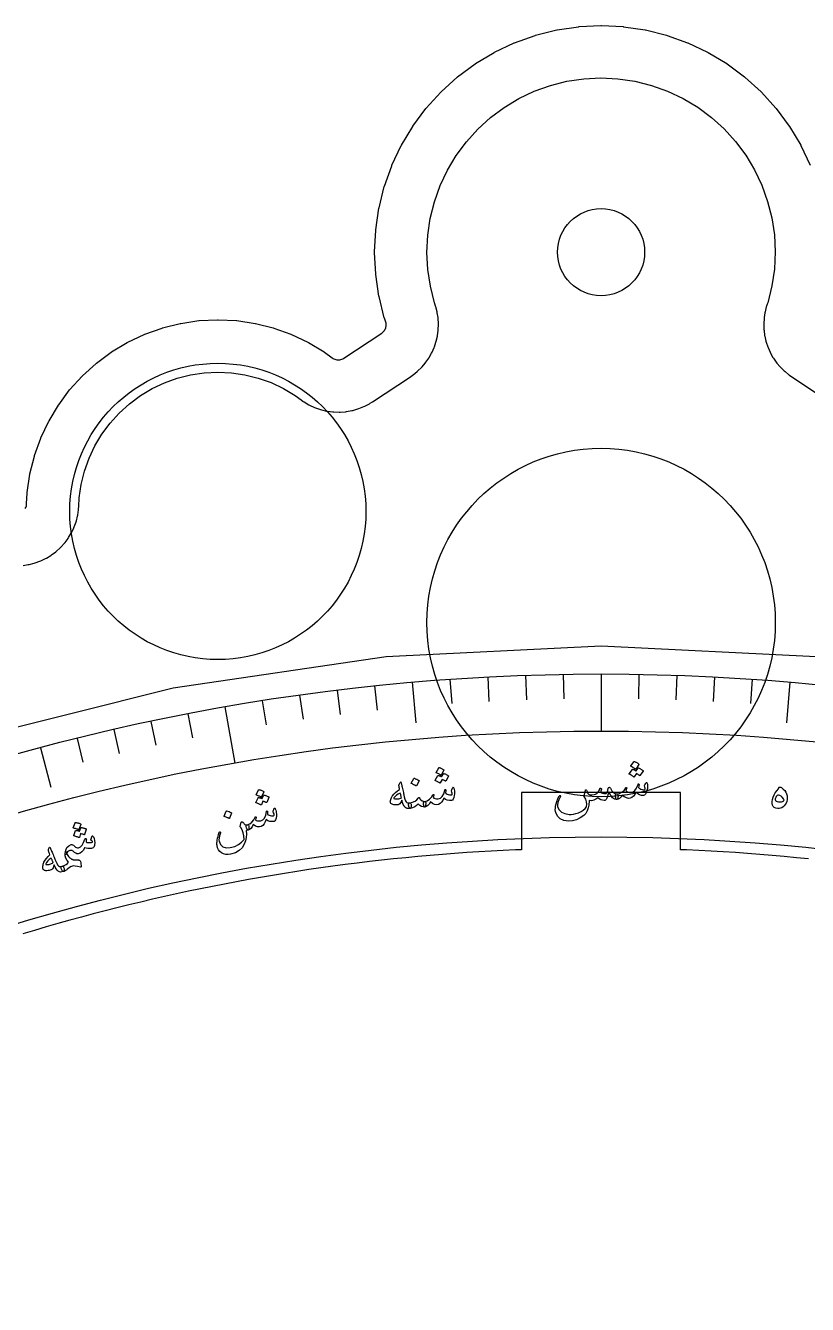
# Model space of a CAD drawing. Header units: millimetres. Extents: x -65 to 65, y -65 to 84.
# Drawn here: x -17.18 to 6.16, y 45.86 to 84.01 of the extents above; entities that cross this region are included whole.
import ezdxf

# ---------------------------------------------------------------- set-up
doc = ezdxf.new("R2010")
doc.units = ezdxf.units.MM
for name, color, linetype in [('CUT_INNER', 6, 'Continuous'), ('CUT_OUTER', 1, 'Continuous'), ('ENGRAVE', 7, 'Continuous'), ('ENGRAVE_FINE', 8, 'Continuous'), ('TEXT', 5, 'Continuous')]:
    doc.layers.add(name, color=color, linetype=linetype)

msp = doc.modelspace()

# ---------------------------------------------------------------- linework, layer by layer
at = {"layer": 'CUT_INNER'}
msp.add_lwpolyline([(6.1926, 59.1517), (5.8296, 59.1886), (5.4663, 59.2233), (5.1028, 59.2557), (4.7391, 59.2859), (4.3753, 59.3138), (4.0112, 59.3396), (3.6471, 59.3631), (3.2827, 59.3843), (2.9183, 59.4034), (2.5538, 59.4201), (2.375, 59.4273), (2.375, 61.135), (-2.375, 61.135), (-2.375, 59.4273), (-2.5538, 59.4201), (-2.9183, 59.4034), (-3.2827, 59.3843), (-3.6471, 59.3631), (-4.0112, 59.3396), (-4.3753, 59.3138), (-4.7391, 59.2859), (-5.1028, 59.2557), (-5.4663, 59.2233), (-5.8296, 59.1886), (-6.1926, 59.1517), (-6.5555, 59.1126), (-6.9181, 59.0713), (-7.2804, 59.0277), (-7.6424, 58.9819), (-8.0042, 58.9339), (-8.3656, 58.8837), (-8.7268, 58.8313), (-9.0876, 58.7766), (-9.4481, 58.7198), (-9.8082, 58.6607), (-10.168, 58.5994), (-10.5273, 58.5359), (-10.8863, 58.4702), (-11.2449, 58.4023), (-11.603, 58.3322), (-11.9607, 58.2599), (-12.3179, 58.1854), (-12.6747, 58.1087), (-13.031, 58.0299), (-13.3869, 57.9488), (-13.7422, 57.8656), (-14.097, 57.7802), (-14.4512, 57.6926), (-14.805, 57.6029), (-15.1581, 57.5109), (-15.5107, 57.4168), (-15.8627, 57.3206), (-16.2142, 57.2222), (-16.565, 57.1216), (-16.9151, 57.0189), (-17.2647, 56.914)], dxfattribs=at)
for centre, radius in [((0, 77.2535), 1.3), ((-11.44, 69.5185), 4.42), ((0, 66.2035), 5.2)]:
    msp.add_circle(centre, radius, dxfattribs=at)
at = {"layer": 'CUT_OUTER'}
msp.add_lwpolyline([(-17.1912, 69.6048), (-17.1773, 69.6308), (-17.1661, 69.658), (-17.1575, 69.6862), (-17.1518, 69.715), (-17.1489, 69.7443), (-17.1328, 70.0718), (-17.1314, 70.0864), (-17.0512, 70.6271), (-17.0483, 70.6415), (-16.9155, 71.1718), (-16.9112, 71.1858), (-16.7271, 71.7005), (-16.7214, 71.7141), (-16.4877, 72.2082), (-16.4808, 72.2212), (-16.1998, 72.69), (-16.1916, 72.7023), (-15.866, 73.1413), (-15.8567, 73.1527), (-15.4896, 73.5577), (-15.4792, 73.5681), (-15.0742, 73.9352), (-15.0628, 73.9445), (-14.6238, 74.2701), (-14.6115, 74.2783), (-14.1427, 74.5593), (-14.1297, 74.5662), (-13.6356, 74.7999), (-13.622, 74.8056), (-13.1074, 74.9897), (-13.0933, 74.994), (-12.5631, 75.1268), (-12.5486, 75.1297), (-12.0079, 75.2099), (-11.9933, 75.2113), (-11.4474, 75.2381), (-11.4326, 75.2381), (-10.8867, 75.2113), (-10.8721, 75.2099), (-10.3314, 75.1297), (-10.3169, 75.1268), (-9.7867, 74.994), (-9.7726, 74.9897), (-9.258, 74.8056), (-9.2444, 74.7999), (-8.7503, 74.5662), (-8.7373, 74.5593), (-8.2685, 74.2783), (-8.2562, 74.2701), (-8.0261, 74.0995), (-8.0007, 74.0825), (-7.9737, 74.0683), (-7.9454, 74.0569), (-7.916, 74.0484), (-7.886, 74.0429), (-7.8555, 74.0405), (-7.825, 74.0413), (-7.7947, 74.0451), (-7.7649, 74.052), (-7.736, 74.0619), (-7.7083, 74.0746), (-7.682, 74.0902), (-6.5497, 74.8387), (-6.5268, 74.8555), (-6.5055, 74.8745), (-6.4861, 74.8953), (-6.4687, 74.9179), (-6.4536, 74.9421), (-6.4408, 74.9676), (-6.4306, 74.9942), (-6.4229, 75.0216), (-6.4178, 75.0496), (-6.4154, 75.078), (-6.4157, 75.1065), (-6.4187, 75.1349), (-6.4244, 75.1628), (-6.4327, 75.19), (-6.4664, 75.2842), (-6.4707, 75.2983), (-6.6283, 75.9275), (-6.6312, 75.942), (-6.7264, 76.5836), (-6.7278, 76.5982), (-6.7596, 77.2461), (-6.7596, 77.2608), (-6.7278, 77.9087), (-6.7264, 77.9234), (-6.6312, 78.565), (-6.6283, 78.5794), (-6.4707, 79.2087), (-6.4664, 79.2227), (-6.2479, 79.8335), (-6.2423, 79.8471), (-5.9649, 80.4335), (-5.958, 80.4464), (-5.6245, 81.0028), (-5.6163, 81.0151), (-5.2299, 81.5361), (-5.2206, 81.5474), (-4.785, 82.0281), (-4.7746, 82.0385), (-4.294, 82.4741), (-4.2826, 82.4834), (-3.7616, 82.8698), (-3.7493, 82.878), (-3.193, 83.2115), (-3.18, 83.2184), (-2.5936, 83.4958), (-2.58, 83.5014), (-1.9693, 83.7199), (-1.9552, 83.7242), (-1.326, 83.8818), (-1.3115, 83.8847), (-0.6699, 83.9799), (-0.6552, 83.9813), (-0.0074, 84.0131), (0.0074, 84.0131), (0.6552, 83.9813), (0.6699, 83.9799), (1.3115, 83.8847), (1.326, 83.8818), (1.9552, 83.7242), (1.9693, 83.7199), (2.58, 83.5014), (2.5936, 83.4958), (3.18, 83.2184), (3.193, 83.2115), (3.7493, 82.878), (3.7616, 82.8698), (4.2826, 82.4834), (4.294, 82.4741), (4.7746, 82.0385), (4.785, 82.0281), (5.2206, 81.5474), (5.2299, 81.5361), (5.6163, 81.0151), (5.6245, 81.0028), (5.958, 80.4464), (5.9649, 80.4335), (6.2423, 79.8471)], dxfattribs=at)
at = {"layer": 'ENGRAVE'}
for points in [[(-17.2516, 67.9098), (-17.1002, 67.9323), (-17.0713, 67.938), (-16.9228, 67.9752), (-16.8946, 67.9838), (-16.7505, 68.0353), (-16.7233, 68.0466), (-16.5849, 68.1121), (-16.5589, 68.1259), (-16.4276, 68.2046), (-16.4031, 68.221), (-16.2802, 68.3122), (-16.2574, 68.3309), (-16.144, 68.4337), (-16.1232, 68.4545), (-16.0204, 68.5679), (-16.0017, 68.5907), (-15.9105, 68.7137), (-15.8941, 68.7381), (-15.8154, 68.8694), (-15.8015, 68.8954), (-15.7361, 69.0338), (-15.7248, 69.061), (-15.6733, 69.2051), (-15.6647, 69.2333), (-15.6275, 69.3818), (-15.6218, 69.4107), (-15.5993, 69.5621), (-15.5964, 69.5914), (-15.5908, 69.6678), (-15.5784, 69.9197), (-15.5189, 70.3244), (-15.4203, 70.7203), (-15.2833, 71.1046), (-15.1093, 71.4737), (-14.9, 71.824), (-14.6574, 72.152), (-14.3838, 72.4547), (-14.0818, 72.7291), (-13.7544, 72.9726), (-13.4047, 73.1828), (-13.036, 73.3577), (-12.6521, 73.4957), (-12.2564, 73.5953), (-11.8529, 73.6557), (-11.4453, 73.6762), (-11.0378, 73.6567), (-10.6341, 73.5974), (-10.2382, 73.4988), (-9.8538, 73.3618), (-9.4848, 73.1878), (-9.1338, 72.9781), (-8.9524, 72.8442), (-8.8904, 72.8008), (-8.865, 72.7839), (-8.7285, 72.7027), (-8.7015, 72.6885), (-8.5574, 72.6216), (-8.5291, 72.6102), (-8.3789, 72.5583), (-8.3496, 72.5498), (-8.195, 72.5135), (-8.1649, 72.5081), (-8.0074, 72.4876), (-7.977, 72.4853), (-7.8182, 72.481), (-7.7877, 72.4817), (-7.6293, 72.4936), (-7.599, 72.4974), (-7.4426, 72.5253), (-7.4129, 72.5322), (-7.2602, 72.5759), (-7.2313, 72.5858), (-7.0838, 72.6448), (-7.056, 72.6575), (-6.9153, 72.7312), (-6.889, 72.7467), (-6.8217, 72.7888), (-5.6894, 73.5374), (-5.6286, 73.5797), (-5.6056, 73.5965), (-5.4903, 73.6896), (-5.469, 73.7085), (-5.3631, 73.8121), (-5.3437, 73.833), (-5.248, 73.9462), (-5.2307, 73.9688), (-5.1462, 74.0905), (-5.1311, 74.1147), (-5.0586, 74.2439), (-5.0458, 74.2694), (-4.9859, 74.4049), (-4.9756, 74.4315), (-4.9288, 74.572), (-4.9211, 74.5995), (-4.8878, 74.7439), (-4.8827, 74.7719), (-4.8633, 74.9188), (-4.8609, 74.9472), (-4.8555, 75.0953), (-4.8558, 75.1237), (-4.8645, 75.2717), (-4.8675, 75.3), (-4.8902, 75.4464), (-4.8958, 75.4744), (-4.9323, 75.618), (-4.9406, 75.6452), (-4.9639, 75.7156), (-4.9721, 75.7384), (-5.0968, 76.2339), (-5.1722, 76.7384), (-5.1978, 77.2478), (-5.1733, 77.7573), (-5.099, 78.262), (-4.9756, 78.7569), (-4.8043, 79.2374), (-4.5867, 79.6987), (-4.3249, 80.1365), (-4.0215, 80.5465), (-3.6794, 80.9249), (-3.3018, 81.2678), (-2.8924, 81.5721), (-2.4552, 81.8348), (-1.9943, 82.0534), (-1.5142, 82.2258), (-1.0196, 82.3503), (-0.5151, 82.4257), (-0.0057, 82.4512), (0.5038, 82.4268), (1.0085, 82.3525), (1.5034, 82.2291), (1.9839, 82.0578), (2.4452, 81.8402), (2.883, 81.5784), (3.2931, 81.275), (3.6714, 80.9329), (4.0143, 80.5553), (4.3186, 80.1459), (4.5813, 79.7087), (4.7999, 79.2478), (4.9723, 78.7677), (5.0968, 78.2731), (5.1722, 77.7686), (5.1978, 77.2591), (5.1733, 76.7496), (5.099, 76.245), (4.9746, 75.7461), (4.9606, 75.7063), (4.9406, 75.6452), (4.9323, 75.618), (4.8958, 75.4744), (4.8902, 75.4464), (4.8675, 75.3), (4.8645, 75.2717), (4.8558, 75.1237), (4.8555, 75.0953), (4.8609, 74.9472), (4.8633, 74.9188), (4.8827, 74.7719), (4.8878, 74.7439), (4.9211, 74.5995), (4.9288, 74.572), (4.9756, 74.4315), (4.9859, 74.4049), (5.0458, 74.2694), (5.0586, 74.2439), (5.1311, 74.1147), (5.1462, 74.0905), (5.2307, 73.9688), (5.248, 73.9462), (5.3437, 73.833), (5.3631, 73.8121), (5.469, 73.7085), (5.4903, 73.6896), (5.6056, 73.5965), (5.6286, 73.5797), (5.6894, 73.5374), (6.8217, 72.7888)], [(6.4201, 65.1846), (0, 65.5), (-6.4201, 65.1846), (-12.7784, 64.2414), (-19.0136, 62.6796)], [(0, 64.6685), (0, 62.9668)], [(-5.6362, 64.4224), (-5.5303, 63.2115)], [(5.6362, 64.4224), (5.5303, 63.2115)], [(-11.2296, 63.686), (-10.9341, 62.0102)], [(-16.7374, 62.465), (-16.4228, 61.2909)]]:
    msp.add_lwpolyline(points, dxfattribs=at)
for radius in [64.6685, 62.9668, 59.8065]:
    msp.add_circle((0, 0), radius, dxfattribs=at)
at = {"layer": 'ENGRAVE_FINE'}
for points in [[(-4.511, 64.511), (-4.4602, 63.7834)], [(-3.3845, 64.5799), (-3.3463, 63.8516)], [(-2.2569, 64.6291), (-2.2314, 63.9002)], [(-1.1286, 64.6587), (-1.1159, 63.9295)], [(1.1286, 64.6587), (1.1159, 63.9295)], [(2.2569, 64.6291), (2.2314, 63.9002)], [(3.3845, 64.5799), (3.3463, 63.8516)], [(4.511, 64.511), (4.4602, 63.7834)], [(-7.8811, 64.1865), (-7.7922, 63.4626)], [(-6.7597, 64.3142), (-6.6835, 63.5889)], [(-10.1164, 63.8723), (-10.0023, 63.152)], [(-9.0001, 64.0392), (-8.8986, 63.3169)], [(-12.3393, 63.4804), (-12.2002, 62.7645)], [(-14.5472, 63.0111), (-14.3832, 62.3004)], [(-13.4453, 63.2553), (-13.2937, 62.542)], [(-15.6447, 62.7476), (-15.4683, 62.0399)]]:
    msp.add_lwpolyline(points, dxfattribs=at)
at = {"layer": 'TEXT'}
for points in [[(-4.8483, 61.8717), (-4.8462, 61.8741), (-4.8431, 61.8757), (-4.839, 61.8765), (-4.8339, 61.8764), (-4.8153, 61.8712), (-4.7973, 61.8652), (-4.7797, 61.8584), (-4.7627, 61.851), (-4.7461, 61.8427), (-4.7298, 61.8334), (-4.7137, 61.8233), (-4.6979, 61.8122), (-4.6939, 61.808), (-4.6918, 61.804), (-4.6915, 61.8), (-4.693, 61.7961), (-4.7704, 61.6516), (-4.7734, 61.6489), (-4.7775, 61.6484), (-4.7827, 61.65), (-4.7889, 61.6538), (-4.7944, 61.6571), (-4.8029, 61.6619), (-4.8146, 61.6683), (-4.8293, 61.6762), (-4.8475, 61.6857), (-4.8692, 61.6968), (-4.8945, 61.7094), (-4.9233, 61.7235), (-4.9272, 61.7259), (-4.9293, 61.7285), (-4.9295, 61.7312), (-4.9279, 61.7341)], [(1.1061, 61.8624), (1.1084, 61.8646), (1.1117, 61.8659), (1.1158, 61.8663), (1.1208, 61.8658), (1.1388, 61.8587), (1.1561, 61.851), (1.1729, 61.8426), (1.1891, 61.8336), (1.2048, 61.8237), (1.2201, 61.813), (1.2351, 61.8013), (1.2497, 61.7887), (1.2524, 61.7849), (1.2536, 61.7809), (1.2532, 61.7767), (1.2512, 61.7724), (1.1606, 61.6359), (1.1581, 61.6342), (1.1546, 61.6342), (1.1499, 61.6361), (1.1442, 61.6399), (1.1404, 61.6424), (1.1345, 61.6464), (1.1264, 61.6518), (1.1162, 61.6586), (1.1038, 61.6666), (1.0892, 61.6759), (1.0726, 61.6863), (1.0537, 61.6979), (0.988, 61.5971), (0.9847, 61.5947), (0.9806, 61.5945), (0.9756, 61.5966), (0.9698, 61.6011), (0.9647, 61.6048), (0.9567, 61.6103), (0.9457, 61.6178), (0.9318, 61.6271), (0.9147, 61.6383), (0.8942, 61.6513), (0.8702, 61.6662), (0.8429, 61.6829), (0.8401, 61.6857), (0.8389, 61.6884), (0.8392, 61.6911), (0.8412, 61.6938), (0.9329, 61.8234), (0.9352, 61.8257), (0.9385, 61.827), (0.9426, 61.8274), (0.9476, 61.8268), (0.9603, 61.8219), (0.9729, 61.8167), (0.9854, 61.8111), (0.9977, 61.8051), (1.0098, 61.7988), (1.0216, 61.7918), (1.033, 61.7843), (1.044, 61.7762)], [(0.9824, 62.0536), (0.9848, 62.0558), (0.988, 62.0571), (0.9921, 62.0575), (0.9972, 62.057), (1.0152, 62.05), (1.0326, 62.0423), (1.0495, 62.0339), (1.0657, 62.0249), (1.0815, 62.0151), (1.0969, 62.0044), (1.1119, 61.9927), (1.1266, 61.9802), (1.1302, 61.9757), (1.1319, 61.9715), (1.1319, 61.9675), (1.13, 61.9638), (1.0394, 61.8272), (1.0361, 61.8247), (1.032, 61.8246), (1.027, 61.8267), (1.0211, 61.8311), (1.016, 61.8348), (1.0079, 61.8404), (0.9969, 61.8479), (0.983, 61.8572), (0.9658, 61.8684), (0.9453, 61.8814), (0.9213, 61.8963), (0.8938, 61.9131), (0.8902, 61.9159), (0.8884, 61.9186), (0.8884, 61.9214), (0.8903, 61.9241)], [(-5.9989, 61.4328), (-5.9892, 61.4452), (-5.9809, 61.4474), (-5.974, 61.4394), (-5.9683, 61.4212), (-5.9659, 61.4101), (-5.9625, 61.3948), (-5.958, 61.3753), (-5.9523, 61.3515), (-5.9457, 61.3233), (-5.9381, 61.2903), (-5.9297, 61.2527), (-5.9203, 61.2103), (-5.9111, 61.1687), (-5.9028, 61.1314), (-5.8956, 61.0985), (-5.8893, 61.07), (-5.8841, 61.0459), (-5.8799, 61.0263), (-5.8767, 61.0114), (-5.8745, 61.0011), (-5.8589, 60.936), (-5.8406, 60.8861), (-5.8197, 60.8512), (-5.7962, 60.8314), (-5.7803, 60.8244), (-5.7615, 60.8206), (-5.7398, 60.82), (-5.7152, 60.8227), (-5.7005, 60.8216), (-5.6886, 60.8156), (-5.6797, 60.8044), (-5.6738, 60.7882), (-5.6703, 60.7683), (-5.6691, 60.748), (-5.6702, 60.7273), (-5.6734, 60.7061), (-5.6784, 60.6878), (-5.6845, 60.674), (-5.6917, 60.6646), (-5.6999, 60.6598), (-5.7471, 60.6558), (-5.7885, 60.6605), (-5.8242, 60.674), (-5.8542, 60.6962), (-5.8809, 60.7305), (-5.9047, 60.7767), (-5.9257, 60.8348), (-5.9436, 60.9049), (-5.9649, 60.8591), (-5.9875, 60.8225), (-6.0115, 60.7951), (-6.0368, 60.777), (-6.058, 60.7693), (-6.0833, 60.7646), (-6.1129, 60.7629), (-6.1466, 60.7641), (-6.1824, 60.7685), (-6.2128, 60.7748), (-6.2377, 60.7829), (-6.2571, 60.7931), (-6.2732, 60.8064), (-6.2845, 60.8208), (-6.2909, 60.8365), (-6.2925, 60.8534), (-6.2905, 60.8748), (-6.2858, 60.8988), (-6.2783, 60.9254), (-6.2682, 60.9546), (-6.2566, 60.984), (-6.2462, 61.0075), (-6.237, 61.0253), (-6.2291, 61.0371), (-6.1834, 61.087), (-6.1328, 61.1346), (-6.0773, 61.1799), (-6.0169, 61.2228), (-6.0227, 61.2573), (-6.0273, 61.2871), (-6.0308, 61.3122), (-6.0332, 61.3327), (-6.0338, 61.3499), (-6.0323, 61.3656), (-6.0285, 61.3797), (-6.0225, 61.3922)], [(-5.5885, 61.5518), (-5.5864, 61.5543), (-5.5834, 61.556), (-5.5793, 61.5568), (-5.5742, 61.5568), (-5.5374, 61.5457), (-5.5024, 61.5313), (-5.4692, 61.5135), (-5.4378, 61.4923), (-5.4346, 61.489), (-5.4331, 61.4855), (-5.4331, 61.4818), (-5.4347, 61.478), (-5.5081, 61.3328), (-5.511, 61.3292), (-5.515, 61.328), (-5.5201, 61.3293), (-5.5264, 61.3329), (-5.5319, 61.3361), (-5.5404, 61.3408), (-5.5521, 61.347), (-5.567, 61.3548), (-5.5851, 61.3641), (-5.6069, 61.3749), (-5.6322, 61.3872), (-5.6612, 61.401), (-5.6651, 61.4034), (-5.6671, 61.4059), (-5.6674, 61.4086), (-5.6658, 61.4115)], [(-4.7073, 61.693), (-4.7052, 61.6954), (-4.7021, 61.697), (-4.698, 61.6978), (-4.6929, 61.6977), (-4.6744, 61.6924), (-4.6564, 61.6863), (-4.6389, 61.6796), (-4.6219, 61.6721), (-4.6054, 61.6637), (-4.5891, 61.6545), (-4.5731, 61.6443), (-4.5574, 61.6331), (-4.5543, 61.6296), (-4.5527, 61.6257), (-4.5528, 61.6215), (-4.5544, 61.6169), (-4.6318, 61.4726), (-4.634, 61.4706), (-4.6375, 61.4704), (-4.6424, 61.4718), (-4.6484, 61.475), (-4.6525, 61.4772), (-4.6587, 61.4806), (-4.6673, 61.4852), (-4.6781, 61.491), (-4.6912, 61.4978), (-4.7065, 61.5057), (-4.7241, 61.5145), (-4.744, 61.5242), (-4.7999, 61.4178), (-4.8029, 61.415), (-4.807, 61.4145), (-4.8122, 61.4161), (-4.8184, 61.42), (-4.8239, 61.4232), (-4.8324, 61.428), (-4.844, 61.4344), (-4.8587, 61.4423), (-4.8768, 61.4518), (-4.8984, 61.4629), (-4.9236, 61.4755), (-4.9524, 61.4896), (-4.9555, 61.492), (-4.957, 61.4947), (-4.9569, 61.4974), (-4.9551, 61.5003), (-4.876, 61.6379), (-4.8739, 61.6403), (-4.8708, 61.642), (-4.8668, 61.6427), (-4.8617, 61.6427), (-4.8486, 61.639), (-4.8355, 61.6349), (-4.8226, 61.6305), (-4.8098, 61.6258), (-4.7971, 61.6206), (-4.7848, 61.6147), (-4.7727, 61.6083), (-4.761, 61.6013)], [(1.35, 61.4302), (1.3541, 61.4329), (1.3587, 61.4319), (1.364, 61.4272), (1.3698, 61.4189), (1.376, 61.4049), (1.3804, 61.385), (1.3832, 61.3593), (1.3842, 61.3277), (1.3839, 61.2917), (1.3812, 61.2568), (1.376, 61.2228), (1.3683, 61.1898), (1.3467, 61.1257), (1.3233, 61.0799), (1.298, 61.0522), (1.2708, 61.0428), (1.2072, 61.0479), (1.1485, 61.0657), (1.0948, 61.0963), (1.046, 61.1398), (1.0109, 61.0732), (0.9697, 61.0215), (0.9225, 60.9846), (0.8692, 60.9626), (0.8137, 60.9584), (0.7577, 60.9732), (0.7012, 61.007), (0.6441, 61.0599), (0.5969, 61.0007), (0.5508, 60.9586), (0.5058, 60.9334), (0.4619, 60.9252), (0.4531, 60.9303), (0.4449, 60.9453), (0.4371, 60.9704), (0.4299, 61.0054), (0.4275, 61.04), (0.4322, 61.0654), (0.4441, 61.0817), (0.4631, 61.0888), (0.5469, 61.1071), (0.6205, 61.1433), (0.6839, 61.1975), (0.7373, 61.2698), (0.7401, 61.2737), (0.7432, 61.2765), (0.7466, 61.2782), (0.7501, 61.2787), (0.7544, 61.2782), (0.7582, 61.2768), (0.7616, 61.2745), (0.7645, 61.2712), (0.7661, 61.2614), (0.7619, 61.2449), (0.752, 61.2216), (0.7363, 61.1916), (0.7561, 61.1681), (0.7871, 61.1505), (0.8292, 61.1389), (0.8826, 61.1333), (0.9493, 61.1463), (1.0083, 61.1909), (1.0594, 61.2672), (1.1028, 61.3752), (1.105, 61.3807), (1.1076, 61.3846), (1.1106, 61.387), (1.114, 61.3877), (1.1191, 61.3872), (1.1235, 61.3857), (1.1272, 61.3834), (1.1303, 61.3801), (1.1324, 61.3755), (1.1337, 61.371), (1.1341, 61.3664), (1.1336, 61.3619), (1.114, 61.2859), (1.1349, 61.2666), (1.1601, 61.2496), (1.1897, 61.2347), (1.2237, 61.222), (1.2568, 61.2135), (1.282, 61.2112), (1.2995, 61.2153), (1.3092, 61.2257), (1.3126, 61.2417), (1.3114, 61.2647), (1.3055, 61.2946), (1.295, 61.3314), (1.2972, 61.3417), (1.3071, 61.3616), (1.3247, 61.3911), (1.35, 61.4302)], [(-10.0735, 61.0467), (-10.0716, 61.0493), (-10.0687, 61.0512), (-10.0647, 61.0523), (-10.0596, 61.0527), (-10.0407, 61.049), (-10.0222, 61.0446), (-10.0042, 61.0394), (-9.9867, 61.0334), (-9.9695, 61.0265), (-9.9524, 61.0187), (-9.9356, 61.0099), (-9.919, 61.0002), (-9.9156, 60.997), (-9.9137, 60.9932), (-9.9133, 60.989), (-9.9146, 60.9843), (-9.979, 60.8338), (-9.9811, 60.8316), (-9.9846, 60.8311), (-9.9895, 60.8321), (-9.9959, 60.8347), (-10.0001, 60.8366), (-10.0066, 60.8394), (-10.0155, 60.8433), (-10.0268, 60.8481), (-10.0404, 60.8538), (-10.0564, 60.8602), (-10.0747, 60.8675), (-10.0953, 60.8754), (-10.1418, 60.7645), (-10.1445, 60.7615), (-10.1486, 60.7606), (-10.1539, 60.7618), (-10.1604, 60.7651), (-10.1661, 60.7678), (-10.175, 60.7719), (-10.1871, 60.7772), (-10.2025, 60.7838), (-10.2213, 60.7917), (-10.2439, 60.8009), (-10.2701, 60.8112), (-10.3, 60.8227), (-10.3032, 60.8249), (-10.3049, 60.8274), (-10.3051, 60.8302), (-10.3036, 60.8332), (-10.2368, 60.9772), (-10.2349, 60.9798), (-10.232, 60.9817), (-10.228, 60.9828), (-10.2229, 60.9832), (-10.2095, 60.9806), (-10.1962, 60.9777), (-10.1829, 60.9745), (-10.1697, 60.9709), (-10.1567, 60.9668), (-10.1439, 60.9621), (-10.1313, 60.9567), (-10.119, 60.9508)], [(-10.2296, 61.2125), (-10.2277, 61.2151), (-10.2248, 61.217), (-10.2208, 61.2181), (-10.2157, 61.2185), (-10.1967, 61.2148), (-10.1782, 61.2104), (-10.1601, 61.2053), (-10.1425, 61.1993), (-10.1252, 61.1925), (-10.1082, 61.1847), (-10.0913, 61.176), (-10.0746, 61.1663), (-10.0702, 61.1625), (-10.0677, 61.1587), (-10.0671, 61.1548), (-10.0683, 61.1508), (-10.1327, 61.0001), (-10.1355, 60.9971), (-10.1395, 60.9962), (-10.1449, 60.9974), (-10.1514, 61.0006), (-10.1571, 61.0034), (-10.1661, 61.0074), (-10.1782, 61.0128), (-10.1936, 61.0194), (-10.2125, 61.0273), (-10.2351, 61.0364), (-10.2614, 61.0468), (-10.2914, 61.0583), (-10.2955, 61.0604), (-10.2978, 61.0628), (-10.2982, 61.0655), (-10.2969, 61.0685)], [(-5.9933, 61.1137), (-6.0568, 61.0847), (-6.1098, 61.0515), (-6.1522, 61.014), (-6.1841, 60.9723), (-6.1859, 60.9668), (-6.1854, 60.9621), (-6.1823, 60.9581), (-6.1768, 60.9548), (-6.1571, 60.9486), (-6.1361, 60.9445), (-6.1136, 60.9425), (-6.0897, 60.9425), (-6.0645, 60.9446), (-6.0379, 60.9488), (-6.0098, 60.9551), (-5.9804, 60.9634), (-5.9759, 60.9653), (-5.9713, 60.9684), (-5.9666, 60.9726), (-5.9617, 60.978), (-5.9643, 60.9927), (-5.9672, 61.0081), (-5.9705, 61.0241), (-5.9743, 61.0407), (-5.9784, 61.058), (-5.983, 61.0759), (-5.9879, 61.0945), (-5.9933, 61.1137)], [(-4.4239, 61.2856), (-4.4201, 61.2886), (-4.4153, 61.288), (-4.4097, 61.2839), (-4.4031, 61.2762), (-4.3956, 61.2628), (-4.3893, 61.2434), (-4.3842, 61.2181), (-4.3802, 61.1867), (-4.3771, 61.1509), (-4.3765, 61.1159), (-4.3785, 61.0816), (-4.383, 61.048), (-4.3985, 60.9822), (-4.4176, 60.9343), (-4.4402, 60.9044), (-4.4663, 60.8925), (-4.5302, 60.8915), (-4.5903, 60.9038), (-4.6466, 60.9292), (-4.6993, 60.9679), (-4.728, 60.8983), (-4.7641, 60.843), (-4.8076, 60.8018), (-4.8586, 60.7749), (-4.9135, 60.7655), (-4.9707, 60.7749), (-5.0301, 60.8033), (-5.0918, 60.8506), (-5.1333, 60.7873), (-5.1752, 60.741), (-5.2177, 60.7117), (-5.2606, 60.6994), (-5.2698, 60.7037), (-5.2794, 60.7179), (-5.2895, 60.7421), (-5.3, 60.7763), (-5.3057, 60.8105), (-5.3034, 60.8362), (-5.2931, 60.8535), (-5.2747, 60.8624), (-5.193, 60.8885), (-5.1232, 60.9315), (-5.0651, 60.9914), (-5.0188, 61.0683), (-5.0163, 61.0725), (-5.0135, 61.0756), (-5.0104, 61.0775), (-5.0069, 61.0784), (-5.0025, 61.0783), (-4.9986, 61.0773), (-4.995, 61.0753), (-4.9918, 61.0723), (-4.9893, 61.0627), (-4.9919, 61.0459), (-4.9996, 61.0218), (-5.0124, 60.9904), (-4.9905, 60.9688), (-4.958, 60.9543), (-4.915, 60.9467), (-4.8613, 60.9461), (-4.7961, 60.9653), (-4.7416, 61.0152), (-4.6978, 61.096), (-4.6648, 61.2076), (-4.6631, 61.2133), (-4.6609, 61.2174), (-4.6582, 61.22), (-4.6548, 61.2211), (-4.6497, 61.221), (-4.6451, 61.22), (-4.6412, 61.218), (-4.6379, 61.2151), (-4.6353, 61.2107), (-4.6336, 61.2063), (-4.6328, 61.2018), (-4.6329, 61.1972), (-4.6453, 61.1197), (-4.6227, 61.1025), (-4.5959, 61.0879), (-4.5651, 61.0759), (-4.5301, 61.0664), (-4.4963, 61.061), (-4.4709, 61.0612), (-4.4539, 61.0669), (-4.4453, 61.0781), (-4.4434, 61.0944), (-4.4468, 61.1172), (-4.4554, 61.1464), (-4.4693, 61.1821), (-4.4681, 61.1925), (-4.4602, 61.2133), (-4.4454, 61.2443), (-4.4239, 61.2856)], [(0.2136, 61.2593), (0.2171, 61.2685), (0.2223, 61.2761), (0.229, 61.2821), (0.2373, 61.2865), (0.2481, 61.2881), (0.2587, 61.2841), (0.269, 61.2744), (0.279, 61.259), (0.3236, 61.1841), (0.3691, 61.1308), (0.4156, 61.0991), (0.4631, 61.0888), (0.486, 61.083), (0.5001, 61.064), (0.5055, 61.0319), (0.5022, 60.9867), (0.4961, 60.9597), (0.4873, 60.9405), (0.4759, 60.929), (0.4619, 60.9252), (0.3982, 60.9385), (0.3406, 60.9774), (0.2892, 61.0418), (0.244, 61.1319), (0.2403, 61.14), (0.2363, 61.1424), (0.2321, 61.1391), (0.2276, 61.1302), (0.2062, 61.0632), (0.1878, 61.0094), (0.1724, 60.9688), (0.16, 60.9413), (0.1477, 60.9215), (0.1324, 60.9073), (0.1142, 60.8988), (0.0931, 60.896), (0.0416, 60.9005), (-0.0081, 60.9156), (-0.0561, 60.9414), (-0.1022, 60.9778), (-0.1541, 60.932), (-0.2141, 60.9021), (-0.2823, 60.8879), (-0.3586, 60.8896), (-0.3608, 60.8418), (-0.3644, 60.7968), (-0.3693, 60.7545), (-0.3756, 60.7149), (-0.3833, 60.678), (-0.3923, 60.6435), (-0.4026, 60.6115), (-0.4144, 60.582), (-0.4334, 60.5426), (-0.4569, 60.5067), (-0.485, 60.4741), (-0.5175, 60.4448), (-0.6246, 60.3734), (-0.7357, 60.3226), (-0.851, 60.2924), (-0.9705, 60.2829), (-1.1079, 60.3), (-1.2178, 60.347), (-1.3003, 60.4243), (-1.3554, 60.5319), (-1.3641, 60.57), (-1.3672, 60.6157), (-1.3646, 60.669), (-1.3563, 60.73), (-1.3411, 60.7973), (-1.3178, 60.8695), (-1.2865, 60.9467), (-1.247, 61.0288), (-1.2433, 61.0344), (-1.2395, 61.0385), (-1.2353, 61.0409), (-1.2309, 61.0418), (-1.225, 61.0414), (-1.22, 61.0398), (-1.2159, 61.037), (-1.2126, 61.0331), (-1.2105, 61.0285), (-1.2097, 61.0236), (-1.2103, 61.0185), (-1.2122, 61.0131), (-1.2581, 60.9145), (-1.2876, 60.832), (-1.301, 60.7655), (-1.2982, 60.7149), (-1.2569, 60.6215), (-1.186, 60.5509), (-1.0856, 60.503), (-0.9557, 60.4777), (-0.8916, 60.4761), (-0.8234, 60.4842), (-0.751, 60.5017), (-0.6744, 60.5287), (-0.5978, 60.5645), (-0.5323, 60.6065), (-0.4781, 60.6547), (-0.435, 60.7091), (-0.4249, 60.7812), (-0.4329, 60.8554), (-0.4594, 60.9318), (-0.5042, 61.0103), (-0.5087, 61.0193), (-0.5111, 61.028), (-0.5115, 61.0365), (-0.5099, 61.0448), (-0.4694, 61.196), (-0.4636, 61.2097), (-0.4568, 61.2161), (-0.4491, 61.2153), (-0.4404, 61.2072), (-0.4287, 61.1852), (-0.4174, 61.161), (-0.4066, 61.1344), (-0.3962, 61.1057), (-0.3772, 61.0811), (-0.3389, 61.0674), (-0.2811, 61.0644), (-0.2039, 61.0721), (-0.1621, 61.0841), (-0.1256, 61.1054), (-0.0942, 61.1361), (-0.0681, 61.176), (-0.0646, 61.1816), (-0.0613, 61.1876), (-0.0582, 61.1939), (-0.0554, 61.2005), (-0.0527, 61.2074), (-0.05, 61.2144), (-0.0472, 61.2215), (-0.0445, 61.2287), (-0.039, 61.2424), (-0.0332, 61.2524), (-0.0272, 61.2587), (-0.0209, 61.2615), (-0.0155, 61.2616), (-0.01, 61.2601), (-0.0045, 61.257), (0.0009, 61.2524), (0.0055, 61.2475), (0.0082, 61.2419), (0.0091, 61.2357), (0.0082, 61.2287), (-0.01, 61.176), (-0.0122, 61.16), (-0.01, 61.1465), (-0.0032, 61.1355), (0.0082, 61.1269), (0.0439, 61.1107), (0.0802, 61.1019), (0.1173, 61.1006), (0.155, 61.1067), (0.1675, 61.1183), (0.1814, 61.1476), (0.1968, 61.1946), (0.2136, 61.2593)], [(5.3136, 61.2897), (5.3298, 61.2955), (5.3475, 61.2954), (5.3668, 61.2895), (5.3877, 61.2778), (5.4385, 61.237), (5.4803, 61.192), (5.5133, 61.1427), (5.5374, 61.0892), (5.5524, 61.0343), (5.558, 60.9792), (5.5542, 60.9237), (5.541, 60.868), (5.5218, 60.8178), (5.4974, 60.7738), (5.468, 60.736), (5.4335, 60.7043), (5.3955, 60.6797), (5.3559, 60.6633), (5.3144, 60.6549), (5.2712, 60.6547), (5.2156, 60.6636), (5.1712, 60.6834), (5.1382, 60.714), (5.1166, 60.7555), (5.1056, 60.8047), (5.1049, 60.86), (5.1145, 60.9216), (5.1344, 60.9894), (5.1634, 61.059), (5.2001, 61.1243), (5.2445, 61.1853), (5.2966, 61.2419), (5.2985, 61.2446), (5.3, 61.2494), (5.3013, 61.2562), (5.3023, 61.2651), (5.3037, 61.2748), (5.3061, 61.2821), (5.3094, 61.2871), (5.3136, 61.2897)], [(5.4515, 60.8852), (5.4599, 60.894), (5.462, 60.9061), (5.4578, 60.9216), (5.4473, 60.9403), (5.4094, 60.9898), (5.3714, 61.0255), (5.3333, 61.0476), (5.2952, 61.0559), (5.2765, 61.0542), (5.2587, 61.0458), (5.2417, 61.0308), (5.2254, 61.009), (5.2119, 60.9852), (5.2029, 60.964), (5.1985, 60.9453), (5.1986, 60.9292), (5.2087, 60.8988), (5.2286, 60.876), (5.2582, 60.8608), (5.2976, 60.8532), (5.3417, 60.8521), (5.3821, 60.8571), (5.4187, 60.8682), (5.4515, 60.8852)], [(-9.7556, 60.6657), (-9.7521, 60.669), (-9.7473, 60.6689), (-9.7413, 60.6652), (-9.7341, 60.6581), (-9.7255, 60.6454), (-9.7175, 60.6267), (-9.7102, 60.6019), (-9.7035, 60.5709), (-9.6973, 60.5356), (-9.6936, 60.5007), (-9.6926, 60.4664), (-9.6942, 60.4325), (-9.7039, 60.3656), (-9.7187, 60.3163), (-9.7386, 60.2845), (-9.7636, 60.2703), (-9.8271, 60.2638), (-9.8881, 60.2708), (-9.9464, 60.2912), (-10.0022, 60.3252), (-10.0248, 60.2534), (-10.0559, 60.1951), (-10.0957, 60.1503), (-10.1441, 60.119), (-10.198, 60.1048), (-10.2558, 60.1092), (-10.3174, 60.1323), (-10.3831, 60.1741), (-10.4189, 60.1074), (-10.4566, 60.0576), (-10.4963, 60.0247), (-10.538, 60.0087), (-10.5476, 60.0121), (-10.5584, 60.0254), (-10.5705, 60.0487), (-10.5839, 60.0819), (-10.5926, 60.1154), (-10.5926, 60.1412), (-10.5838, 60.1594), (-10.5663, 60.1699), (-10.4872, 60.203), (-10.4214, 60.2519), (-10.3688, 60.3166), (-10.3294, 60.3973), (-10.3272, 60.4017), (-10.3247, 60.405), (-10.3217, 60.4072), (-10.3183, 60.4084), (-10.314, 60.4087), (-10.31, 60.408), (-10.3062, 60.4063), (-10.3028, 60.4037), (-10.2995, 60.3943), (-10.3006, 60.3773), (-10.3062, 60.3526), (-10.3162, 60.3202), (-10.2925, 60.3006), (-10.2588, 60.289), (-10.2153, 60.2852), (-10.1618, 60.2893), (-10.0985, 60.3141), (-10.0486, 60.3686), (-10.012, 60.4529), (-9.9888, 60.5669), (-9.9877, 60.5728), (-9.9858, 60.5771), (-9.9833, 60.5799), (-9.9801, 60.5813), (-9.9749, 60.5816), (-9.9703, 60.581), (-9.9663, 60.5794), (-9.9627, 60.5767), (-9.9597, 60.5726), (-9.9576, 60.5684), (-9.9565, 60.564), (-9.9562, 60.5594), (-9.9617, 60.4811), (-9.9377, 60.4659), (-9.9098, 60.4537), (-9.878, 60.4444), (-9.8423, 60.438), (-9.8082, 60.4356), (-9.7829, 60.438), (-9.7665, 60.4451), (-9.7589, 60.4571), (-9.7584, 60.4735), (-9.7638, 60.4959), (-9.7749, 60.5242), (-9.7919, 60.5586), (-9.7916, 60.5691), (-9.7855, 60.5904), (-9.7735, 60.6226), (-9.7556, 60.6657)], [(-5.2747, 60.8624), (-5.26, 60.859), (-5.2491, 60.8551), (-5.242, 60.8506), (-5.2387, 60.8455), (-5.2366, 60.8374), (-5.2353, 60.8275), (-5.2348, 60.8157), (-5.235, 60.802), (-5.2381, 60.7578), (-5.2434, 60.726), (-5.2509, 60.7066), (-5.2606, 60.6994), (-5.3098, 60.7021), (-5.3603, 60.7185), (-5.412, 60.7487), (-5.465, 60.7927), (-5.5075, 60.7443), (-5.5608, 60.706), (-5.6249, 60.6778), (-5.6999, 60.6598), (-5.7083, 60.6607), (-5.7154, 60.6651), (-5.7213, 60.6732), (-5.7259, 60.6847), (-5.7475, 60.7594), (-5.7499, 60.7677), (-5.7501, 60.7769), (-5.7481, 60.787), (-5.7439, 60.798), (-5.7387, 60.8068), (-5.7322, 60.8138), (-5.7244, 60.8191), (-5.7152, 60.8227), (-5.6254, 60.8447), (-5.5527, 60.876), (-5.4971, 60.9167), (-5.4588, 60.9667), (-5.4544, 60.9735), (-5.4489, 60.9785), (-5.4424, 60.9818), (-5.4347, 60.9834), (-5.4275, 60.983), (-5.4222, 60.9804), (-5.4187, 60.9756), (-5.417, 60.9686), (-5.4162, 60.9618), (-5.415, 60.956), (-5.4134, 60.9511), (-5.4115, 60.9472), (-5.3778, 60.9133), (-5.3438, 60.8879), (-5.3095, 60.8709), (-5.2747, 60.8624)], [(-11.1925, 60.5761), (-11.1907, 60.5787), (-11.1878, 60.5806), (-11.1838, 60.5818), (-11.1788, 60.5823), (-11.1413, 60.5747), (-11.1052, 60.5635), (-11.0706, 60.5488), (-11.0375, 60.5306), (-11.034, 60.5275), (-11.0321, 60.5242), (-11.0318, 60.5206), (-11.0331, 60.5166), (-11.0925, 60.3653), (-11.095, 60.3615), (-11.0989, 60.36), (-11.1041, 60.3607), (-11.1107, 60.3638), (-11.1164, 60.3664), (-11.1254, 60.3703), (-11.1375, 60.3755), (-11.153, 60.3819), (-11.1718, 60.3895), (-11.1944, 60.3982), (-11.2207, 60.4082), (-11.2507, 60.4192), (-11.2548, 60.4212), (-11.2571, 60.4236), (-11.2576, 60.4263), (-11.2563, 60.4293)], [(-15.7017, 60.2301), (-15.7, 60.2329), (-15.6973, 60.235), (-15.6933, 60.2365), (-15.6883, 60.2373), (-15.669, 60.2354), (-15.6501, 60.2327), (-15.6316, 60.2292), (-15.6135, 60.2248), (-15.5957, 60.2196), (-15.5779, 60.2134), (-15.5603, 60.2062), (-15.5427, 60.1981), (-15.5381, 60.1947), (-15.5352, 60.1911), (-15.5342, 60.1873), (-15.5351, 60.1832), (-15.5861, 60.0273), (-15.5886, 60.024), (-15.5925, 60.0228), (-15.5979, 60.0235), (-15.6048, 60.0261), (-15.6107, 60.0284), (-15.62, 60.0316), (-15.6326, 60.0358), (-15.6486, 60.041), (-15.6682, 60.0472), (-15.6915, 60.0543), (-15.7187, 60.0622), (-15.7497, 60.071), (-15.754, 60.0727), (-15.7565, 60.0748), (-15.7571, 60.0775), (-15.7561, 60.0806)], [(-15.531, 60.0791), (-15.5294, 60.0818), (-15.5266, 60.084), (-15.5227, 60.0854), (-15.5177, 60.0863), (-15.4985, 60.0843), (-15.4796, 60.0815), (-15.4612, 60.078), (-15.4431, 60.0736), (-15.4253, 60.0683), (-15.4076, 60.062), (-15.39, 60.0548), (-15.3726, 60.0466), (-15.3689, 60.0437), (-15.3666, 60.0402), (-15.3659, 60.036), (-15.3667, 60.0312), (-15.4178, 59.8755), (-15.4196, 59.8731), (-15.4231, 59.8722), (-15.4281, 59.8728), (-15.4347, 59.8749), (-15.439, 59.8764), (-15.4458, 59.8786), (-15.455, 59.8816), (-15.4667, 59.8854), (-15.4809, 59.8898), (-15.4974, 59.8948), (-15.5163, 59.9004), (-15.5376, 59.9065), (-15.5742, 59.7918), (-15.5766, 59.7886), (-15.5806, 59.7873), (-15.586, 59.788), (-15.5928, 59.7907), (-15.5987, 59.7929), (-15.608, 59.7961), (-15.6206, 59.8004), (-15.6365, 59.8056), (-15.656, 59.8118), (-15.6793, 59.8188), (-15.7064, 59.8267), (-15.7373, 59.8355), (-15.7408, 59.8374), (-15.7427, 59.8398), (-15.7431, 59.8425), (-15.7419, 59.8456), (-15.688, 59.9951), (-15.6863, 59.9978), (-15.6835, 60), (-15.6797, 60.0015), (-15.6746, 60.0023), (-15.661, 60.001), (-15.6475, 59.9993), (-15.6339, 59.9973), (-15.6204, 59.9948), (-15.607, 59.9919), (-15.5938, 59.9884), (-15.5808, 59.9842), (-15.5679, 59.9794)], [(-10.7419, 60.2459), (-10.7378, 60.2567), (-10.7319, 60.2624), (-10.7242, 60.2629), (-10.7146, 60.2581), (-10.7089, 60.2538), (-10.7022, 60.2483), (-10.6947, 60.2416), (-10.6862, 60.2336), (-10.677, 60.2245), (-10.6672, 60.2144), (-10.6567, 60.2032), (-10.6455, 60.191), (-10.6303, 60.1783), (-10.612, 60.1706), (-10.5907, 60.1678), (-10.5663, 60.1699), (-10.5492, 60.1704), (-10.5352, 60.1656), (-10.5244, 60.1554), (-10.5169, 60.1398), (-10.5125, 60.1222), (-10.5108, 60.1025), (-10.5117, 60.0808), (-10.5153, 60.057), (-10.5199, 60.0368), (-10.5252, 60.022), (-10.5313, 60.0127), (-10.538, 60.0087), (-10.5932, 59.999), (-10.587, 59.8942), (-10.5945, 59.7911), (-10.6157, 59.6897), (-10.6505, 59.59), (-10.7121, 59.4861), (-10.8008, 59.4022), (-10.9165, 59.3381), (-11.0593, 59.2936), (-11.1353, 59.2831), (-11.206, 59.2864), (-11.2713, 59.3036), (-11.3314, 59.3347), (-11.3821, 59.3767), (-11.4211, 59.4263), (-11.4483, 59.4834), (-11.4637, 59.5481), (-11.4668, 59.5843), (-11.4667, 59.6242), (-11.4632, 59.6678), (-11.4564, 59.7152), (-11.4465, 59.7664), (-11.4337, 59.8211), (-11.418, 59.8796), (-11.3994, 59.9417), (-11.3974, 59.947), (-11.3947, 59.951), (-11.3913, 59.9537), (-11.3872, 59.9552), (-11.3813, 59.9558), (-11.3762, 59.9554), (-11.3717, 59.9539), (-11.368, 59.9514), (-11.3646, 59.9471), (-11.363, 59.9417), (-11.3633, 59.9353), (-11.3654, 59.9278), (-11.3883, 59.8424), (-11.4021, 59.7724), (-11.4068, 59.7177), (-11.4025, 59.6784), (-11.3603, 59.5785), (-11.2915, 59.514), (-11.1961, 59.4847), (-11.0741, 59.4905), (-10.9383, 59.5255), (-10.824, 59.5777), (-10.7312, 59.6472), (-10.6598, 59.7342), (-10.6691, 59.8396), (-10.6885, 59.9336), (-10.7181, 60.0164), (-10.7579, 60.0879), (-10.7645, 60.0984), (-10.7691, 60.1067), (-10.7717, 60.1128), (-10.7723, 60.1167)], [(-15.9568, 59.3087), (-15.9637, 59.2963), (-15.9695, 59.2874), (-15.9741, 59.2822), (-15.9775, 59.2806), (-15.9884, 59.2835), (-15.9956, 59.2898), (-15.9993, 59.2994), (-15.9993, 59.3124), (-15.98, 59.4112), (-15.9443, 59.489), (-15.8922, 59.5458), (-15.8237, 59.5814), (-15.8008, 59.5834), (-15.7759, 59.5758), (-15.7488, 59.5586), (-15.7198, 59.5318), (-15.6922, 59.5068), (-15.6627, 59.4909), (-15.6315, 59.4842), (-15.5984, 59.4867), (-15.5431, 59.5121), (-15.493, 59.5635), (-15.4482, 59.641), (-15.4086, 59.7446), (-15.4031, 59.7557), (-15.3966, 59.7622), (-15.3892, 59.764), (-15.3808, 59.7611), (-15.3725, 59.7538), (-15.3677, 59.7434), (-15.3664, 59.73), (-15.3685, 59.7136), (-15.3718, 59.6976), (-15.374, 59.6854), (-15.3751, 59.6771), (-15.3749, 59.6725), (-15.3698, 59.66), (-15.3617, 59.6506), (-15.3507, 59.6443), (-15.3366, 59.6411), (-15.2874, 59.6367), (-15.2453, 59.6378), (-15.2102, 59.6443), (-15.1821, 59.6562), (-15.1795, 59.663), (-15.1862, 59.6739), (-15.2022, 59.6891), (-15.2275, 59.7084), (-15.2303, 59.7105), (-15.2319, 59.7129), (-15.2325, 59.7156), (-15.2319, 59.7186), (-15.1945, 59.8388), (-15.1924, 59.8413), (-15.1898, 59.8423), (-15.1868, 59.8418), (-15.1834, 59.8397), (-15.1524, 59.8072), (-15.1309, 59.7611), (-15.119, 59.7013), (-15.1165, 59.6279), (-15.1172, 59.6078), (-15.1185, 59.5892), (-15.1203, 59.5719), (-15.1227, 59.556), (-15.1258, 59.5415), (-15.1294, 59.5287), (-15.1338, 59.5175), (-15.1387, 59.5078), (-15.1506, 59.4921), (-15.1669, 59.48), (-15.1876, 59.4714), (-15.2127, 59.4664), (-15.2711, 59.4627), (-15.3236, 59.4642), (-15.3702, 59.471), (-15.4108, 59.483), (-15.4133, 59.4843), (-15.4158, 59.484), (-15.4184, 59.4821), (-15.421, 59.4785), (-15.4542, 59.4115), (-15.4967, 59.3606), (-15.5485, 59.3258), (-15.6096, 59.3071), (-15.6462, 59.3073), (-15.6835, 59.3195), (-15.7217, 59.3438), (-15.7608, 59.3799), (-15.7752, 59.3922), (-15.7904, 59.4008), (-15.8062, 59.4056), (-15.8226, 59.4068), (-15.8626, 59.4), (-15.8972, 59.3854), (-15.9264, 59.3632), (-15.9502, 59.3331), (-15.954, 59.3257), (-15.9563, 59.3192), (-15.9573, 59.3136), (-15.9568, 59.3087)], [(-16.4748, 59.4858), (-16.4675, 59.4996), (-16.4597, 59.5032), (-16.4514, 59.4965), (-16.4427, 59.4796), (-16.4385, 59.4691), (-16.4325, 59.4546), (-16.4246, 59.4361), (-16.415, 59.4137), (-16.4036, 59.387), (-16.3905, 59.3559), (-16.3757, 59.3202), (-16.3592, 59.2801), (-16.3429, 59.2407), (-16.3284, 59.2054), (-16.3156, 59.1742), (-16.3045, 59.1472), (-16.2952, 59.1243), (-16.2877, 59.1058), (-16.282, 59.0917), (-16.278, 59.0819), (-16.2515, 59.0205), (-16.2249, 58.9744), (-16.1983, 58.9436), (-16.1718, 58.9282), (-16.1549, 58.924), (-16.1357, 58.9235), (-16.1142, 58.9266), (-16.0905, 58.9335), (-16.0758, 58.935), (-16.0631, 58.9311), (-16.0524, 58.9216), (-16.0437, 58.9067), (-16.0369, 58.8877), (-16.0322, 58.8679), (-16.0297, 58.8473), (-16.0292, 58.8258), (-16.031, 58.807), (-16.0346, 58.7923), (-16.0401, 58.7819), (-16.0474, 58.7756), (-16.0932, 58.7636), (-16.1348, 58.7611), (-16.1723, 58.7683), (-16.2056, 58.785), (-16.2379, 58.8142), (-16.2693, 58.8556), (-16.2999, 58.9093), (-16.3296, 58.9752), (-16.3427, 58.9264), (-16.3587, 58.8865), (-16.3776, 58.8554), (-16.3994, 58.8332), (-16.419, 58.8219), (-16.4431, 58.8129), (-16.4719, 58.8062), (-16.5054, 58.8016), (-16.5414, 58.7998), (-16.5724, 58.8007), (-16.5983, 58.8045), (-16.6192, 58.8111), (-16.6374, 58.8215), (-16.651, 58.8338), (-16.66, 58.8481), (-16.6644, 58.8645), (-16.6661, 58.8859), (-16.6656, 58.9104), (-16.6629, 58.9379), (-16.6579, 58.9683), (-16.6515, 58.9993), (-16.6454, 59.0243), (-16.6394, 59.0433), (-16.6336, 59.0564), (-16.5971, 59.1134), (-16.5555, 59.169), (-16.5086, 59.2231), (-16.4565, 59.2758), (-16.4681, 59.3088), (-16.4778, 59.3373), (-16.4856, 59.3615), (-16.4914, 59.3812), (-16.495, 59.3981), (-16.4962, 59.4138), (-16.4949, 59.4284), (-16.4911, 59.4417)], [(-16.4145, 59.1724), (-16.4721, 59.1329), (-16.5185, 59.0911), (-16.5539, 59.0468), (-16.5781, 59.0002), (-16.579, 58.9946), (-16.5776, 58.99), (-16.5739, 58.9866), (-16.5679, 58.9842), (-16.5475, 58.9815), (-16.526, 58.9811), (-16.5035, 58.983), (-16.48, 58.9871), (-16.4555, 58.9936), (-16.43, 59.0023), (-16.4035, 59.0132), (-16.3759, 59.0265), (-16.3718, 59.0292), (-16.3678, 59.033), (-16.3639, 59.038), (-16.36, 59.0441), (-16.3651, 59.0582), (-16.3706, 59.0728), (-16.3766, 59.088), (-16.3832, 59.1037), (-16.3902, 59.12), (-16.3978, 59.1369), (-16.4059, 59.1544), (-16.4145, 59.1724)], [(-15.9466, 59.3058), (-15.9376, 59.2808), (-15.9217, 59.2537), (-15.8989, 59.2244), (-15.8692, 59.193), (-15.8566, 59.1818), (-15.8439, 59.1715), (-15.8311, 59.1622), (-15.8183, 59.1539), (-15.8053, 59.1466), (-15.7923, 59.1402), (-15.7791, 59.1347), (-15.7659, 59.1303), (-15.76, 59.129), (-15.7526, 59.1279), (-15.7436, 59.1272), (-15.733, 59.1268), (-15.7209, 59.1266), (-15.7071, 59.1264), (-15.6917, 59.1263), (-15.6747, 59.1263), (-15.661, 59.1261), (-15.6482, 59.1256), (-15.6362, 59.1247), (-15.6251, 59.1234), (-15.6146, 59.1219), (-15.6045, 59.1202), (-15.5949, 59.1182), (-15.5856, 59.116), (-15.5704, 59.1112), (-15.5583, 59.103), (-15.5492, 59.0914), (-15.5433, 59.0764), (-15.5336, 59.0327), (-15.5266, 58.9934), (-15.5225, 58.9585), (-15.5211, 58.9281), (-15.5218, 58.9157), (-15.5261, 58.908), (-15.5339, 58.905), (-15.5454, 58.9067), (-15.63, 58.9262), (-15.6978, 58.9382), (-15.7486, 58.9426), (-15.7825, 58.9396), (-15.8098, 58.9294), (-15.8409, 58.9126), (-15.8758, 58.8891), (-15.9145, 58.8589), (-15.9339, 58.843), (-15.9524, 58.8286), (-15.9701, 58.8157), (-15.9868, 58.8044), (-16.0029, 58.7947), (-16.0183, 58.7866), (-16.0332, 58.7803), (-16.0474, 58.7756), (-16.058, 58.7753), (-16.0688, 58.7802), (-16.0798, 58.7901), (-16.0911, 58.8052), (-16.1015, 58.8239), (-16.1094, 58.843), (-16.1149, 58.8626), (-16.1179, 58.8826), (-16.1176, 58.901), (-16.1129, 58.9156), (-16.1038, 58.9264), (-16.0905, 58.9335), (-16.0265, 58.9599), (-15.9729, 58.9881), (-15.9296, 59.0181), (-15.8966, 59.0501), (-15.943, 59.108), (-15.9753, 59.171), (-15.9935, 59.2393), (-15.9976, 59.3128), (-15.9871, 59.3588), (-15.9751, 59.373), (-15.9616, 59.3553), (-15.9466, 59.3058)]]:
    msp.add_lwpolyline(points, close=True, dxfattribs=at)

doc.saveas('drawing.dxf')
